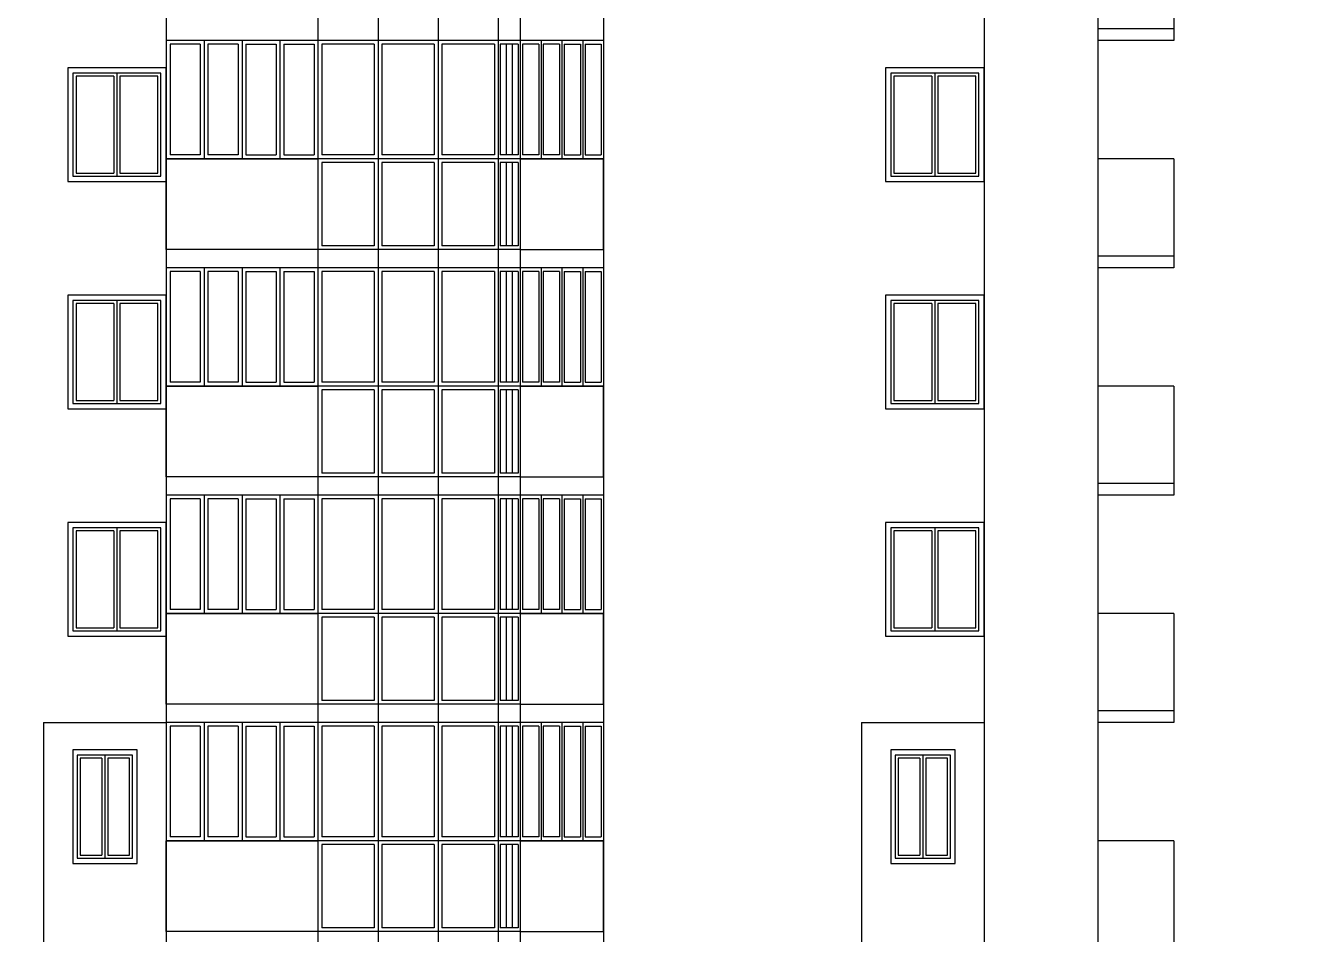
# Model space of a CAD drawing. Header units: inches. Extents: x -634 to 3638, y -6930911 to 5552.
# Drawn here: x 1302.72 to 1318.99, y 3495.46 to 3507.14 of the extents above; entities that cross this region are included whole.
import ezdxf

# ---------------------------------------------------------------- set-up
doc = ezdxf.new("R2010")
doc.units = ezdxf.units.IN
doc.header["$MEASUREMENT"] = 0
doc.linetypes.add('Dashed', pattern=[1128.888893, 564.444447, -564.444447])
for name, color, linetype, lineweight in [('ELEV', 134, 'Continuous', 18), ('фасады', 7, 'Continuous', 30), ('фасады2', 7, 'Continuous', 25)]:
    doc.layers.add(name, color=color, linetype=linetype, lineweight=lineweight)

msp = doc.modelspace()

# ---------------------------------------------------------------- hatches: boundary and pattern name
at = {"layer": 'ELEV', "linetype": 'Continuous'}
h = msp.add_hatch(dxfattribs=at)
h.set_pattern_fill('ANSI31', color=256, scale=0.01044, style=0)
h.set_pattern_definition([(45, (1262.311104, 3366.587935), (-0.02343928418428, 0.02343928418428), [])])
edge = h.paths.add_edge_path()
edge.add_ellipse((1445.78234, 3471.96182), major_axis=(0, 6932302.83262), ratio=0.00000001506, start_angle=89.999976115149, end_angle=270.000023884851)
edge.add_line((1445.67794, 3474.85168), (1445.67794, 3528.48347))
edge.add_line((1445.67794, 3528.48347), (1445.88675, 3528.48347))
edge.add_line((1445.88675, 3528.48347), (1445.88675, 3474.85168))

# ---------------------------------------------------------------- linework, layer by layer
at = {"layer": 'фасады', "color": 7, "ltscale": 100}
for p, q in [((1302.95014, 3498.18181), (1304.5239, 3498.18181)), ((1313.45255, 3498.18181), (1315.02631, 3498.18181))]:
    msp.add_line(p, q, dxfattribs=at)
for points in [[(1304.5239, 3522.84413), (1304.5239, 3504.02135)], [(1308.78676, 3522.84413), (1308.78676, 3504.02135)], [(1310.13959, 3522.84413), (1310.13959, 3504.02135)], [(1304.5239, 3504.02135), (1304.5239, 3483.58297)], [(1308.78676, 3504.02135), (1308.78676, 3483.58297)], [(1310.13959, 3504.02135), (1310.13959, 3483.58297)]]:
    msp.add_lwpolyline(points, dxfattribs=at)
at = {"layer": 'фасады', "color": 7, "linetype": 'Dashed', "ltscale": 100}
for points in [[(1315.02631, 3509.86089), (1315.02631, 3506.94112)], [(1316.48619, 3509.86089), (1316.48619, 3506.94112)], [(1317.45945, 3508.34261), (1317.45945, 3506.94112)], [(1315.02631, 3506.94112), (1315.02631, 3504.02135)], [(1316.48619, 3507.09684), (1317.45945, 3507.09684), (1317.45945, 3506.94112), (1316.48619, 3506.94112)], [(1316.48619, 3506.94112), (1316.48619, 3504.02135)], [(1317.45945, 3505.42284), (1316.48619, 3505.42284)], [(1317.45945, 3505.42284), (1317.45945, 3504.02135)], [(1316.48619, 3504.17707), (1317.45945, 3504.17707), (1317.45945, 3504.02135), (1316.48619, 3504.02135)], [(1315.02631, 3504.02135), (1315.02631, 3501.10158)], [(1316.48619, 3504.02135), (1316.48619, 3501.10158)], [(1317.45945, 3502.50307), (1316.48619, 3502.50307)], [(1317.45945, 3502.50307), (1317.45945, 3501.10158)], [(1316.48619, 3501.2573), (1317.45945, 3501.2573), (1317.45945, 3501.10158), (1316.48619, 3501.10158)], [(1315.02631, 3501.10158), (1315.02631, 3498.18181)], [(1316.48619, 3501.10158), (1316.48619, 3498.18181)], [(1317.45945, 3499.5833), (1316.48619, 3499.5833)], [(1317.45945, 3499.5833), (1317.45945, 3498.18181)], [(1316.48619, 3498.33753), (1317.45945, 3498.33753), (1317.45945, 3498.18181), (1316.48619, 3498.18181)], [(1302.95014, 3498.18181), (1302.95014, 3495.26204)], [(1313.45255, 3498.18181), (1313.45255, 3495.26204)], [(1315.02631, 3498.18181), (1315.02631, 3495.26204)], [(1316.48619, 3498.18181), (1316.48619, 3495.26204)], [(1317.45945, 3496.66353), (1316.48619, 3496.66353)], [(1317.45945, 3496.66353), (1317.45945, 3495.26204)]]:
    msp.add_lwpolyline(points, dxfattribs=at)
at = {"layer": 'фасады', "color": 7, "ltscale": 100}
for points in [[(1304.5239, 3505.42284), (1306.47041, 3505.42284), (1306.47041, 3504.25493), (1304.5239, 3504.25493)], [(1310.13959, 3505.42284), (1309.069, 3505.42284), (1309.069, 3504.25493), (1310.13959, 3504.25493)], [(1304.5239, 3502.50307), (1306.47041, 3502.50307), (1306.47041, 3501.33516), (1304.5239, 3501.33516)], [(1310.13959, 3502.50307), (1309.069, 3502.50307), (1309.069, 3501.33516), (1310.13959, 3501.33516)], [(1304.5239, 3499.5833), (1306.47041, 3499.5833), (1306.47041, 3498.41539), (1304.5239, 3498.41539)], [(1310.13959, 3499.5833), (1309.069, 3499.5833), (1309.069, 3498.41539), (1310.13959, 3498.41539)], [(1304.5239, 3496.66353), (1306.47041, 3496.66353), (1306.47041, 3495.49562), (1304.5239, 3495.49562)], [(1310.13959, 3496.66353), (1309.069, 3496.66353), (1309.069, 3495.49562), (1310.13959, 3495.49562)]]:
    msp.add_lwpolyline(points, close=True, dxfattribs=at)
at = {"layer": 'фасады2', "color": 7, "ltscale": 100}
for p, q in [((1304.45577, 3506.52262), (1303.32679, 3506.52262)), ((1303.32679, 3506.52262), (1303.32679, 3505.19899)), ((1303.85235, 3506.48369), (1303.36572, 3506.48369)), ((1303.36572, 3506.48369), (1303.36572, 3505.23792)), ((1304.41684, 3506.48369), (1303.93021, 3506.48369)), ((1304.41684, 3505.23792), (1304.41684, 3506.48369)), ((1304.45577, 3505.19899), (1304.45577, 3506.52262)), ((1314.95818, 3506.52262), (1313.8292, 3506.52262)), ((1313.8292, 3506.52262), (1313.8292, 3505.19899)), ((1314.35476, 3506.48369), (1313.86813, 3506.48369)), ((1313.86813, 3506.48369), (1313.86813, 3505.23792)), ((1314.91925, 3506.48369), (1314.43262, 3506.48369)), ((1314.91925, 3505.23792), (1314.91925, 3506.48369)), ((1314.95818, 3505.19899), (1314.95818, 3506.52262)), ((1304.5239, 3505.42284), (1306.47041, 3505.42284)), ((1304.5239, 3505.42284), (1306.47041, 3505.42284)), ((1304.5239, 3505.42284), (1306.47041, 3505.42284)), ((1309.069, 3505.42284), (1310.13959, 3505.42284)), ((1309.069, 3505.42284), (1310.13959, 3505.42284)), ((1309.069, 3505.42284), (1310.13959, 3505.42284)), ((1303.32679, 3505.19899), (1304.45577, 3505.19899)), ((1303.36572, 3505.23792), (1303.85235, 3505.23792)), ((1303.93021, 3505.23792), (1304.41684, 3505.23792)), ((1313.8292, 3505.19899), (1314.95818, 3505.19899)), ((1313.86813, 3505.23792), (1314.35476, 3505.23792)), ((1314.43262, 3505.23792), (1314.91925, 3505.23792)), ((1304.45577, 3503.60285), (1303.32679, 3503.60285)), ((1303.32679, 3503.60285), (1303.32679, 3502.27922)), ((1303.85235, 3503.56392), (1303.36572, 3503.56392)), ((1303.36572, 3503.56392), (1303.36572, 3502.31815)), ((1304.41684, 3503.56392), (1303.93021, 3503.56392)), ((1304.41684, 3502.31815), (1304.41684, 3503.56392)), ((1304.45577, 3502.27922), (1304.45577, 3503.60285)), ((1314.95818, 3503.60285), (1313.8292, 3503.60285)), ((1313.8292, 3503.60285), (1313.8292, 3502.27922)), ((1314.35476, 3503.56392), (1313.86813, 3503.56392)), ((1313.86813, 3503.56392), (1313.86813, 3502.31815)), ((1314.91925, 3503.56392), (1314.43262, 3503.56392)), ((1314.91925, 3502.31815), (1314.91925, 3503.56392)), ((1314.95818, 3502.27922), (1314.95818, 3503.60285)), ((1304.5239, 3502.50307), (1306.47041, 3502.50307)), ((1304.5239, 3502.50307), (1306.47041, 3502.50307)), ((1304.5239, 3502.50307), (1306.47041, 3502.50307)), ((1309.069, 3502.50307), (1310.13959, 3502.50307)), ((1309.069, 3502.50307), (1310.13959, 3502.50307)), ((1309.069, 3502.50307), (1310.13959, 3502.50307)), ((1303.32679, 3502.27922), (1304.45577, 3502.27922)), ((1303.36572, 3502.31815), (1303.85235, 3502.31815)), ((1303.93021, 3502.31815), (1304.41684, 3502.31815)), ((1313.8292, 3502.27922), (1314.95818, 3502.27922)), ((1313.86813, 3502.31815), (1314.35476, 3502.31815)), ((1314.43262, 3502.31815), (1314.91925, 3502.31815)), ((1304.45577, 3500.68308), (1303.32679, 3500.68308)), ((1303.32679, 3500.68308), (1303.32679, 3499.35945)), ((1303.85235, 3500.64415), (1303.36572, 3500.64415)), ((1303.36572, 3500.64415), (1303.36572, 3499.39838)), ((1304.41684, 3500.64415), (1303.93021, 3500.64415)), ((1304.41684, 3499.39838), (1304.41684, 3500.64415)), ((1304.45577, 3499.35945), (1304.45577, 3500.68308)), ((1314.95818, 3500.68308), (1313.8292, 3500.68308)), ((1313.8292, 3500.68308), (1313.8292, 3499.35945)), ((1314.35476, 3500.64415), (1313.86813, 3500.64415)), ((1313.86813, 3500.64415), (1313.86813, 3499.39838)), ((1314.91925, 3500.64415), (1314.43262, 3500.64415)), ((1314.91925, 3499.39838), (1314.91925, 3500.64415)), ((1314.95818, 3499.35945), (1314.95818, 3500.68308)), ((1304.5239, 3499.5833), (1306.47041, 3499.5833)), ((1304.5239, 3499.5833), (1306.47041, 3499.5833)), ((1304.5239, 3499.5833), (1306.47041, 3499.5833)), ((1309.069, 3499.5833), (1310.13959, 3499.5833)), ((1309.069, 3499.5833), (1310.13959, 3499.5833)), ((1309.069, 3499.5833), (1310.13959, 3499.5833)), ((1303.32679, 3499.35945), (1304.45577, 3499.35945)), ((1303.36572, 3499.39838), (1303.85235, 3499.39838)), ((1303.93021, 3499.39838), (1304.41684, 3499.39838)), ((1313.8292, 3499.35945), (1314.95818, 3499.35945)), ((1313.86813, 3499.39838), (1314.35476, 3499.39838)), ((1314.43262, 3499.39838), (1314.91925, 3499.39838)), ((1303.38178, 3497.76331), (1303.38178, 3496.43968)), ((1304.09226, 3497.76331), (1303.38178, 3497.76331)), ((1303.42071, 3497.72438), (1303.42071, 3496.47861)), ((1303.69809, 3497.72438), (1303.42071, 3497.72438)), ((1304.05333, 3497.72438), (1303.77595, 3497.72438)), ((1304.05333, 3496.47861), (1304.05333, 3497.72438)), ((1304.09226, 3496.43968), (1304.09226, 3497.76331)), ((1313.88419, 3497.76331), (1313.88419, 3496.43968)), ((1314.59467, 3497.76331), (1313.88419, 3497.76331)), ((1313.92312, 3497.72438), (1313.92312, 3496.47861)), ((1314.2005, 3497.72438), (1313.92312, 3497.72438)), ((1314.55574, 3497.72438), (1314.27836, 3497.72438)), ((1314.55574, 3496.47861), (1314.55574, 3497.72438)), ((1314.59467, 3496.43968), (1314.59467, 3497.76331)), ((1304.5239, 3496.66353), (1306.47041, 3496.66353)), ((1304.5239, 3496.66353), (1306.47041, 3496.66353)), ((1309.069, 3496.66353), (1310.13959, 3496.66353)), ((1309.069, 3496.66353), (1310.13959, 3496.66353)), ((1303.38178, 3496.43968), (1304.09226, 3496.43968)), ((1303.42071, 3496.47861), (1303.69809, 3496.47861)), ((1303.77595, 3496.47861), (1304.05333, 3496.47861)), ((1313.88419, 3496.43968), (1314.59467, 3496.43968)), ((1313.92312, 3496.47861), (1314.2005, 3496.47861)), ((1314.27836, 3496.47861), (1314.55574, 3496.47861))]:
    msp.add_line(p, q, dxfattribs=at)
at = {"layer": 'фасады2', "color": 7, "linetype": 'Dashed', "ltscale": 100}
for points in [[(1304.5239, 3509.86089), (1304.5239, 3506.94112)], [(1304.5239, 3509.86089), (1304.5239, 3506.94112)], [(1304.5239, 3509.86089), (1304.5239, 3506.94112)], [(1306.47041, 3509.86089), (1306.47041, 3506.94112)], [(1306.47041, 3509.86089), (1306.47041, 3506.94112)], [(1306.47041, 3509.86089), (1306.47041, 3506.94112)], [(1307.24318, 3509.86089), (1307.24318, 3506.94112)], [(1308.01497, 3509.86089), (1308.01497, 3506.94112)], [(1308.78676, 3509.86089), (1308.78676, 3506.94112)], [(1308.78676, 3509.86089), (1308.78676, 3506.94112)], [(1308.78676, 3509.86089), (1308.78676, 3506.94112)], [(1309.069, 3509.86089), (1309.069, 3506.94112)], [(1309.069, 3509.86089), (1309.069, 3506.94112)], [(1309.069, 3509.86089), (1309.069, 3506.94112)], [(1310.13959, 3509.86089), (1310.13959, 3506.94112)], [(1310.13959, 3509.86089), (1310.13959, 3506.94112)], [(1310.13959, 3509.86089), (1310.13959, 3506.94112)], [(1304.5239, 3506.94112), (1304.5239, 3504.02135)], [(1304.5239, 3506.94112), (1304.5239, 3504.02135)], [(1304.5239, 3506.94112), (1304.5239, 3504.02135)], [(1310.13959, 3506.94112), (1304.5239, 3506.94112)], [(1310.13959, 3506.94112), (1304.5239, 3506.94112)], [(1305.01052, 3506.94112), (1305.01052, 3505.42284)], [(1305.49715, 3506.94112), (1305.49715, 3505.42284)], [(1305.98378, 3506.94112), (1305.98378, 3505.42284)], [(1306.47041, 3506.94112), (1306.47041, 3504.02135)], [(1306.47041, 3506.94112), (1306.47041, 3504.02135)], [(1306.47041, 3506.94112), (1306.47041, 3504.02135)], [(1307.24318, 3506.94112), (1307.24318, 3504.02135)], [(1308.01497, 3506.94112), (1308.01497, 3504.02135)], [(1308.78676, 3506.94112), (1308.78676, 3504.02135)], [(1308.78676, 3506.94112), (1308.78676, 3504.02135)], [(1308.78676, 3506.94112), (1308.78676, 3504.02135)], [(1309.069, 3506.94112), (1309.069, 3504.02135)], [(1309.069, 3506.94112), (1309.069, 3504.02135)], [(1309.069, 3506.94112), (1309.069, 3504.02135)], [(1309.33665, 3506.94112), (1309.33665, 3505.42284)], [(1309.6043, 3506.94112), (1309.6043, 3505.42284)], [(1309.87194, 3506.94112), (1309.87194, 3505.42284)], [(1310.13959, 3506.94112), (1310.13959, 3504.02135)], [(1310.13959, 3506.94112), (1310.13959, 3504.02135)], [(1310.13959, 3506.94112), (1310.13959, 3504.02135)], [(1304.96186, 3506.89246), (1304.57256, 3506.89246)], [(1304.96186, 3506.89246), (1304.96186, 3505.4715)], [(1305.05919, 3506.89246), (1305.05919, 3505.4715)], [(1305.44849, 3506.89246), (1305.05919, 3506.89246)], [(1305.44849, 3506.89246), (1305.44849, 3505.4715)], [(1305.54582, 3506.89246), (1305.54582, 3505.4715)], [(1305.54582, 3506.89246), (1305.93512, 3506.89246)], [(1305.93512, 3506.89246), (1305.93512, 3505.4715)], [(1306.03244, 3506.89246), (1306.03244, 3505.4715)], [(1306.03244, 3506.89246), (1306.42175, 3506.89246)], [(1307.19451, 3506.89246), (1306.52005, 3506.89246)], [(1307.9663, 3506.89246), (1307.29184, 3506.89246)], [(1308.7381, 3506.89246), (1308.06363, 3506.89246)], [(1309.04467, 3506.89246), (1308.81109, 3506.89246)], [(1309.0982, 3506.89246), (1309.0982, 3505.4715)], [(1309.30745, 3506.89246), (1309.0982, 3506.89246)], [(1309.30745, 3506.89246), (1309.30745, 3505.4715)], [(1309.36585, 3506.89246), (1309.36585, 3505.4715)], [(1309.5751, 3506.89246), (1309.36585, 3506.89246)], [(1309.5751, 3506.89246), (1309.5751, 3505.4715)], [(1309.63349, 3506.89246), (1309.63349, 3505.4715)], [(1309.63349, 3506.89246), (1309.84274, 3506.89246)], [(1309.84274, 3506.89246), (1309.84274, 3505.4715)], [(1309.90114, 3506.89246), (1309.90114, 3505.4715)], [(1309.90114, 3506.89246), (1310.11039, 3506.89246)], [(1310.11039, 3506.89246), (1310.11039, 3505.4715)], [(1304.96186, 3505.4715), (1304.57256, 3505.4715)], [(1305.44849, 3505.4715), (1305.05919, 3505.4715)], [(1305.54582, 3505.4715), (1305.93512, 3505.4715)], [(1306.03244, 3505.4715), (1306.42175, 3505.4715)], [(1307.19451, 3505.4715), (1306.52005, 3505.4715)], [(1307.9663, 3505.4715), (1307.29184, 3505.4715)], [(1308.7381, 3505.4715), (1308.06363, 3505.4715)], [(1309.04467, 3505.4715), (1308.81109, 3505.4715)], [(1309.30745, 3505.4715), (1309.0982, 3505.4715)], [(1309.5751, 3505.4715), (1309.36585, 3505.4715)], [(1309.63349, 3505.4715), (1309.84274, 3505.4715)], [(1309.90114, 3505.4715), (1310.11039, 3505.4715)], [(1310.13959, 3505.42284), (1304.5239, 3505.42284)], [(1310.13959, 3505.42284), (1304.5239, 3505.42284)], [(1307.19451, 3505.37418), (1306.52005, 3505.37418)], [(1307.9663, 3505.37418), (1307.29184, 3505.37418)], [(1308.7381, 3505.37418), (1308.06363, 3505.37418)], [(1309.04467, 3505.37418), (1308.81109, 3505.37418)], [(1309.069, 3504.25493), (1306.47041, 3504.25493)], [(1307.19451, 3504.3036), (1306.52005, 3504.3036)], [(1307.9663, 3504.3036), (1307.29184, 3504.3036)], [(1308.7381, 3504.3036), (1308.06363, 3504.3036)], [(1309.04467, 3504.3036), (1308.81109, 3504.3036)], [(1304.5239, 3504.02135), (1304.5239, 3501.10158)], [(1304.5239, 3504.02135), (1304.5239, 3501.10158)], [(1304.5239, 3504.02135), (1304.5239, 3501.10158)], [(1310.13959, 3504.02135), (1304.5239, 3504.02135)], [(1310.13959, 3504.02135), (1304.5239, 3504.02135)], [(1310.13959, 3504.02135), (1304.5239, 3504.02135)], [(1310.13959, 3504.02135), (1304.5239, 3504.02135)], [(1305.01052, 3504.02135), (1305.01052, 3502.50307)], [(1305.49715, 3504.02135), (1305.49715, 3502.50307)], [(1305.98378, 3504.02135), (1305.98378, 3502.50307)], [(1306.47041, 3504.02135), (1306.47041, 3501.10158)], [(1306.47041, 3504.02135), (1306.47041, 3501.10158)], [(1306.47041, 3504.02135), (1306.47041, 3501.10158)], [(1307.24318, 3504.02135), (1307.24318, 3501.10158)], [(1308.01497, 3504.02135), (1308.01497, 3501.10158)], [(1308.78676, 3504.02135), (1308.78676, 3501.10158)], [(1308.78676, 3504.02135), (1308.78676, 3501.10158)], [(1308.78676, 3504.02135), (1308.78676, 3501.10158)], [(1309.069, 3504.02135), (1309.069, 3501.10158)], [(1309.069, 3504.02135), (1309.069, 3501.10158)], [(1309.069, 3504.02135), (1309.069, 3501.10158)], [(1309.33665, 3504.02135), (1309.33665, 3502.50307)], [(1309.6043, 3504.02135), (1309.6043, 3502.50307)], [(1309.87194, 3504.02135), (1309.87194, 3502.50307)], [(1310.13959, 3504.02135), (1310.13959, 3501.10158)], [(1310.13959, 3504.02135), (1310.13959, 3501.10158)], [(1310.13959, 3504.02135), (1310.13959, 3501.10158)], [(1304.96186, 3503.97269), (1304.57256, 3503.97269)], [(1304.96186, 3503.97269), (1304.57256, 3503.97269)], [(1304.96186, 3503.97269), (1304.96186, 3502.55173)], [(1305.05919, 3503.97269), (1305.05919, 3502.55173)], [(1305.44849, 3503.97269), (1305.05919, 3503.97269)], [(1305.44849, 3503.97269), (1305.05919, 3503.97269)], [(1305.44849, 3503.97269), (1305.44849, 3502.55173)], [(1305.54582, 3503.97269), (1305.54582, 3502.55173)], [(1305.54582, 3503.97269), (1305.93512, 3503.97269)], [(1305.54582, 3503.97269), (1305.93512, 3503.97269)], [(1305.93512, 3503.97269), (1305.93512, 3502.55173)], [(1306.03244, 3503.97269), (1306.03244, 3502.55173)], [(1306.03244, 3503.97269), (1306.42175, 3503.97269)], [(1306.03244, 3503.97269), (1306.42175, 3503.97269)], [(1307.19451, 3503.97269), (1306.52005, 3503.97269)], [(1307.19451, 3503.97269), (1306.52005, 3503.97269)], [(1307.9663, 3503.97269), (1307.29184, 3503.97269)], [(1307.9663, 3503.97269), (1307.29184, 3503.97269)], [(1308.7381, 3503.97269), (1308.06363, 3503.97269)], [(1308.7381, 3503.97269), (1308.06363, 3503.97269)], [(1309.04467, 3503.97269), (1308.81109, 3503.97269)], [(1309.04467, 3503.97269), (1308.81109, 3503.97269)], [(1309.0982, 3503.97269), (1309.0982, 3502.55173)], [(1309.30745, 3503.97269), (1309.0982, 3503.97269)], [(1309.30745, 3503.97269), (1309.0982, 3503.97269)], [(1309.30745, 3503.97269), (1309.30745, 3502.55173)], [(1309.36585, 3503.97269), (1309.36585, 3502.55173)], [(1309.5751, 3503.97269), (1309.36585, 3503.97269)], [(1309.5751, 3503.97269), (1309.36585, 3503.97269)], [(1309.5751, 3503.97269), (1309.5751, 3502.55173)], [(1309.63349, 3503.97269), (1309.63349, 3502.55173)], [(1309.63349, 3503.97269), (1309.84274, 3503.97269)], [(1309.63349, 3503.97269), (1309.84274, 3503.97269)], [(1309.84274, 3503.97269), (1309.84274, 3502.55173)], [(1309.90114, 3503.97269), (1309.90114, 3502.55173)], [(1309.90114, 3503.97269), (1310.11039, 3503.97269)], [(1309.90114, 3503.97269), (1310.11039, 3503.97269)], [(1310.11039, 3503.97269), (1310.11039, 3502.55173)], [(1304.96186, 3502.55173), (1304.57256, 3502.55173)], [(1305.44849, 3502.55173), (1305.05919, 3502.55173)], [(1305.54582, 3502.55173), (1305.93512, 3502.55173)], [(1306.03244, 3502.55173), (1306.42175, 3502.55173)], [(1307.19451, 3502.55173), (1306.52005, 3502.55173)], [(1307.9663, 3502.55173), (1307.29184, 3502.55173)], [(1308.7381, 3502.55173), (1308.06363, 3502.55173)], [(1309.04467, 3502.55173), (1308.81109, 3502.55173)], [(1309.30745, 3502.55173), (1309.0982, 3502.55173)], [(1309.5751, 3502.55173), (1309.36585, 3502.55173)], [(1309.63349, 3502.55173), (1309.84274, 3502.55173)], [(1309.90114, 3502.55173), (1310.11039, 3502.55173)], [(1310.13959, 3502.50307), (1304.5239, 3502.50307)], [(1310.13959, 3502.50307), (1304.5239, 3502.50307)], [(1307.19451, 3502.45441), (1306.52005, 3502.45441)], [(1307.9663, 3502.45441), (1307.29184, 3502.45441)], [(1308.7381, 3502.45441), (1308.06363, 3502.45441)], [(1309.04467, 3502.45441), (1308.81109, 3502.45441)], [(1309.069, 3501.33516), (1306.47041, 3501.33516)], [(1307.19451, 3501.38383), (1306.52005, 3501.38383)], [(1307.9663, 3501.38383), (1307.29184, 3501.38383)], [(1308.7381, 3501.38383), (1308.06363, 3501.38383)], [(1309.04467, 3501.38383), (1308.81109, 3501.38383)], [(1304.5239, 3501.10158), (1304.5239, 3498.18181)], [(1304.5239, 3501.10158), (1304.5239, 3498.18181)], [(1304.5239, 3501.10158), (1304.5239, 3498.18181)], [(1310.13959, 3501.10158), (1304.5239, 3501.10158)], [(1310.13959, 3501.10158), (1304.5239, 3501.10158)], [(1305.01052, 3501.10158), (1305.01052, 3499.5833)], [(1305.49715, 3501.10158), (1305.49715, 3499.5833)], [(1305.98378, 3501.10158), (1305.98378, 3499.5833)], [(1306.47041, 3501.10158), (1306.47041, 3498.18181)], [(1306.47041, 3501.10158), (1306.47041, 3498.18181)], [(1306.47041, 3501.10158), (1306.47041, 3498.18181)], [(1307.24318, 3501.10158), (1307.24318, 3498.18181)], [(1308.01497, 3501.10158), (1308.01497, 3498.18181)], [(1308.78676, 3501.10158), (1308.78676, 3498.18181)], [(1308.78676, 3501.10158), (1308.78676, 3498.18181)], [(1308.78676, 3501.10158), (1308.78676, 3498.18181)], [(1309.069, 3501.10158), (1309.069, 3498.18181)], [(1309.069, 3501.10158), (1309.069, 3498.18181)], [(1309.069, 3501.10158), (1309.069, 3498.18181)], [(1309.33665, 3501.10158), (1309.33665, 3499.5833)], [(1309.6043, 3501.10158), (1309.6043, 3499.5833)], [(1309.87194, 3501.10158), (1309.87194, 3499.5833)], [(1310.13959, 3501.10158), (1310.13959, 3498.18181)], [(1310.13959, 3501.10158), (1310.13959, 3498.18181)], [(1310.13959, 3501.10158), (1310.13959, 3498.18181)], [(1304.96186, 3501.05292), (1304.57256, 3501.05292)], [(1304.96186, 3501.05292), (1304.96186, 3499.63196)], [(1305.05919, 3501.05292), (1305.05919, 3499.63196)], [(1305.44849, 3501.05292), (1305.05919, 3501.05292)], [(1305.44849, 3501.05292), (1305.44849, 3499.63196)], [(1305.54582, 3501.05292), (1305.54582, 3499.63196)], [(1305.54582, 3501.05292), (1305.93512, 3501.05292)], [(1305.93512, 3501.05292), (1305.93512, 3499.63196)], [(1306.03244, 3501.05292), (1306.03244, 3499.63196)], [(1306.03244, 3501.05292), (1306.42175, 3501.05292)], [(1307.19451, 3501.05292), (1306.52005, 3501.05292)], [(1307.9663, 3501.05292), (1307.29184, 3501.05292)], [(1308.7381, 3501.05292), (1308.06363, 3501.05292)], [(1309.04467, 3501.05292), (1308.81109, 3501.05292)], [(1309.0982, 3501.05292), (1309.0982, 3499.63196)], [(1309.30745, 3501.05292), (1309.0982, 3501.05292)], [(1309.30745, 3501.05292), (1309.30745, 3499.63196)], [(1309.36585, 3501.05292), (1309.36585, 3499.63196)], [(1309.5751, 3501.05292), (1309.36585, 3501.05292)], [(1309.5751, 3501.05292), (1309.5751, 3499.63196)], [(1309.63349, 3501.05292), (1309.63349, 3499.63196)], [(1309.63349, 3501.05292), (1309.84274, 3501.05292)], [(1309.84274, 3501.05292), (1309.84274, 3499.63196)], [(1309.90114, 3501.05292), (1309.90114, 3499.63196)], [(1309.90114, 3501.05292), (1310.11039, 3501.05292)], [(1310.11039, 3501.05292), (1310.11039, 3499.63196)], [(1304.96186, 3499.63196), (1304.57256, 3499.63196)], [(1305.44849, 3499.63196), (1305.05919, 3499.63196)], [(1305.54582, 3499.63196), (1305.93512, 3499.63196)], [(1306.03244, 3499.63196), (1306.42175, 3499.63196)], [(1307.19451, 3499.63196), (1306.52005, 3499.63196)], [(1307.9663, 3499.63196), (1307.29184, 3499.63196)], [(1308.7381, 3499.63196), (1308.06363, 3499.63196)], [(1309.04467, 3499.63196), (1308.81109, 3499.63196)], [(1309.30745, 3499.63196), (1309.0982, 3499.63196)], [(1309.5751, 3499.63196), (1309.36585, 3499.63196)], [(1309.63349, 3499.63196), (1309.84274, 3499.63196)], [(1309.90114, 3499.63196), (1310.11039, 3499.63196)], [(1310.13959, 3499.5833), (1304.5239, 3499.5833)], [(1310.13959, 3499.5833), (1304.5239, 3499.5833)], [(1307.19451, 3499.53464), (1306.52005, 3499.53464)], [(1307.9663, 3499.53464), (1307.29184, 3499.53464)], [(1308.7381, 3499.53464), (1308.06363, 3499.53464)], [(1309.04467, 3499.53464), (1308.81109, 3499.53464)], [(1309.069, 3498.41539), (1306.47041, 3498.41539)], [(1307.19451, 3498.46406), (1306.52005, 3498.46406)], [(1307.9663, 3498.46406), (1307.29184, 3498.46406)], [(1308.7381, 3498.46406), (1308.06363, 3498.46406)], [(1309.04467, 3498.46406), (1308.81109, 3498.46406)], [(1304.5239, 3498.18181), (1304.5239, 3495.26204)], [(1304.5239, 3498.18181), (1304.5239, 3495.26204)], [(1310.13959, 3498.18181), (1304.5239, 3498.18181)], [(1310.13959, 3498.18181), (1304.5239, 3498.18181)], [(1305.01052, 3498.18181), (1305.01052, 3496.66353)], [(1305.49715, 3498.18181), (1305.49715, 3496.66353)], [(1305.98378, 3498.18181), (1305.98378, 3496.66353)], [(1306.47041, 3498.18181), (1306.47041, 3495.26204)], [(1306.47041, 3498.18181), (1306.47041, 3495.26204)], [(1307.24318, 3498.18181), (1307.24318, 3495.26204)], [(1308.01497, 3498.18181), (1308.01497, 3495.26204)], [(1308.78676, 3498.18181), (1308.78676, 3495.26204)], [(1308.78676, 3498.18181), (1308.78676, 3495.26204)], [(1309.069, 3498.18181), (1309.069, 3495.26204)], [(1309.069, 3498.18181), (1309.069, 3495.26204)], [(1309.33665, 3498.18181), (1309.33665, 3496.66353)], [(1309.6043, 3498.18181), (1309.6043, 3496.66353)], [(1309.87194, 3498.18181), (1309.87194, 3496.66353)], [(1310.13959, 3498.18181), (1310.13959, 3495.26204)], [(1310.13959, 3498.18181), (1310.13959, 3495.26204)], [(1304.96186, 3498.13315), (1304.57256, 3498.13315)], [(1304.96186, 3498.13315), (1304.96186, 3496.7122)], [(1305.05919, 3498.13315), (1305.05919, 3496.7122)], [(1305.44849, 3498.13315), (1305.05919, 3498.13315)], [(1305.44849, 3498.13315), (1305.44849, 3496.7122)], [(1305.54582, 3498.13315), (1305.54582, 3496.7122)], [(1305.54582, 3498.13315), (1305.93512, 3498.13315)], [(1305.93512, 3498.13315), (1305.93512, 3496.7122)], [(1306.03244, 3498.13315), (1306.03244, 3496.7122)], [(1306.03244, 3498.13315), (1306.42175, 3498.13315)], [(1307.19451, 3498.13315), (1306.52005, 3498.13315)], [(1307.9663, 3498.13315), (1307.29184, 3498.13315)], [(1308.7381, 3498.13315), (1308.06363, 3498.13315)], [(1309.04467, 3498.13315), (1308.81109, 3498.13315)], [(1309.0982, 3498.13315), (1309.0982, 3496.7122)], [(1309.30745, 3498.13315), (1309.0982, 3498.13315)], [(1309.30745, 3498.13315), (1309.30745, 3496.7122)], [(1309.36585, 3498.13315), (1309.36585, 3496.7122)], [(1309.5751, 3498.13315), (1309.36585, 3498.13315)], [(1309.5751, 3498.13315), (1309.5751, 3496.7122)], [(1309.63349, 3498.13315), (1309.63349, 3496.7122)], [(1309.63349, 3498.13315), (1309.84274, 3498.13315)], [(1309.84274, 3498.13315), (1309.84274, 3496.7122)], [(1309.90114, 3498.13315), (1309.90114, 3496.7122)], [(1309.90114, 3498.13315), (1310.11039, 3498.13315)], [(1310.11039, 3498.13315), (1310.11039, 3496.7122)], [(1304.96186, 3496.7122), (1304.57256, 3496.7122)], [(1305.44849, 3496.7122), (1305.05919, 3496.7122)], [(1305.54582, 3496.7122), (1305.93512, 3496.7122)], [(1306.03244, 3496.7122), (1306.42175, 3496.7122)], [(1307.19451, 3496.7122), (1306.52005, 3496.7122)], [(1307.9663, 3496.7122), (1307.29184, 3496.7122)], [(1308.7381, 3496.7122), (1308.06363, 3496.7122)], [(1309.04467, 3496.7122), (1308.81109, 3496.7122)], [(1309.30745, 3496.7122), (1309.0982, 3496.7122)], [(1309.5751, 3496.7122), (1309.36585, 3496.7122)], [(1309.63349, 3496.7122), (1309.84274, 3496.7122)], [(1309.90114, 3496.7122), (1310.11039, 3496.7122)], [(1310.13959, 3496.66353), (1304.5239, 3496.66353)], [(1310.13959, 3496.66353), (1304.5239, 3496.66353)], [(1307.19451, 3496.61487), (1306.52005, 3496.61487)], [(1307.9663, 3496.61487), (1307.29184, 3496.61487)], [(1308.7381, 3496.61487), (1308.06363, 3496.61487)], [(1309.04467, 3496.61487), (1308.81109, 3496.61487)], [(1309.069, 3495.49562), (1306.47041, 3495.49562)], [(1307.19451, 3495.54429), (1306.52005, 3495.54429)], [(1307.9663, 3495.54429), (1307.29184, 3495.54429)], [(1308.7381, 3495.54429), (1308.06363, 3495.54429)], [(1309.04467, 3495.54429), (1308.81109, 3495.54429)]]:
    msp.add_lwpolyline(points, dxfattribs=at)
at = {"layer": 'фасады2', "color": 7, "ltscale": 100}
for points in [[(1306.47041, 3509.86089), (1306.47041, 3506.94112)], [(1306.47041, 3506.94112), (1306.47041, 3504.02135)], [(1304.57256, 3506.89246), (1304.57256, 3505.4715)], [(1306.42175, 3506.89246), (1306.42175, 3505.4715)], [(1306.52005, 3506.89246), (1306.52005, 3505.4715)], [(1307.19451, 3506.89246), (1307.19451, 3505.4715)], [(1307.29184, 3506.89246), (1307.29184, 3505.4715)], [(1307.9663, 3506.89246), (1307.9663, 3505.4715)], [(1308.06363, 3506.89246), (1308.06363, 3505.4715)], [(1308.7381, 3506.89246), (1308.7381, 3505.4715)], [(1308.81109, 3506.89246), (1308.81109, 3505.4715)], [(1308.88895, 3506.89246), (1308.88895, 3505.4715)], [(1308.96681, 3506.89246), (1308.96681, 3505.4715)], [(1309.04467, 3506.89246), (1309.04467, 3505.4715)], [(1303.85235, 3506.48369), (1303.85235, 3505.23792)], [(1303.89128, 3506.52262), (1303.89128, 3505.19899)], [(1303.93021, 3506.48369), (1303.93021, 3505.23792)], [(1314.35476, 3506.48369), (1314.35476, 3505.23792)], [(1314.39369, 3506.52262), (1314.39369, 3505.19899)], [(1314.43262, 3506.48369), (1314.43262, 3505.23792)], [(1306.52005, 3505.37418), (1306.52005, 3504.3036)], [(1307.19451, 3505.37418), (1307.19451, 3504.3036)], [(1307.29184, 3505.37418), (1307.29184, 3504.3036)], [(1307.9663, 3505.37418), (1307.9663, 3504.3036)], [(1308.06363, 3505.37418), (1308.06363, 3504.3036)], [(1308.7381, 3505.37418), (1308.7381, 3504.3036)], [(1308.81109, 3505.37418), (1308.81109, 3504.3036)], [(1308.88895, 3505.37418), (1308.88895, 3504.3036)], [(1308.96681, 3505.37418), (1308.96681, 3504.3036)], [(1309.04467, 3505.37418), (1309.04467, 3504.3036)], [(1306.47041, 3504.02135), (1306.47041, 3501.10158)], [(1304.57256, 3503.97269), (1304.57256, 3502.55173)], [(1306.42175, 3503.97269), (1306.42175, 3502.55173)], [(1306.52005, 3503.97269), (1306.52005, 3502.55173)], [(1307.19451, 3503.97269), (1307.19451, 3502.55173)], [(1307.29184, 3503.97269), (1307.29184, 3502.55173)], [(1307.9663, 3503.97269), (1307.9663, 3502.55173)], [(1308.06363, 3503.97269), (1308.06363, 3502.55173)], [(1308.7381, 3503.97269), (1308.7381, 3502.55173)], [(1308.81109, 3503.97269), (1308.81109, 3502.55173)], [(1308.88895, 3503.97269), (1308.88895, 3502.55173)], [(1308.96681, 3503.97269), (1308.96681, 3502.55173)], [(1309.04467, 3503.97269), (1309.04467, 3502.55173)], [(1303.85235, 3503.56392), (1303.85235, 3502.31815)], [(1303.89128, 3503.60285), (1303.89128, 3502.27922)], [(1303.93021, 3503.56392), (1303.93021, 3502.31815)], [(1314.35476, 3503.56392), (1314.35476, 3502.31815)], [(1314.39369, 3503.60285), (1314.39369, 3502.27922)], [(1314.43262, 3503.56392), (1314.43262, 3502.31815)], [(1306.52005, 3502.45441), (1306.52005, 3501.38383)], [(1307.19451, 3502.45441), (1307.19451, 3501.38383)], [(1307.29184, 3502.45441), (1307.29184, 3501.38383)], [(1307.9663, 3502.45441), (1307.9663, 3501.38383)], [(1308.06363, 3502.45441), (1308.06363, 3501.38383)], [(1308.7381, 3502.45441), (1308.7381, 3501.38383)], [(1308.81109, 3502.45441), (1308.81109, 3501.38383)], [(1308.88895, 3502.45441), (1308.88895, 3501.38383)], [(1308.96681, 3502.45441), (1308.96681, 3501.38383)], [(1309.04467, 3502.45441), (1309.04467, 3501.38383)], [(1306.47041, 3501.10158), (1306.47041, 3498.18181)], [(1304.57256, 3501.05292), (1304.57256, 3499.63196)], [(1306.42175, 3501.05292), (1306.42175, 3499.63196)], [(1306.52005, 3501.05292), (1306.52005, 3499.63196)], [(1307.19451, 3501.05292), (1307.19451, 3499.63196)], [(1307.29184, 3501.05292), (1307.29184, 3499.63196)], [(1307.9663, 3501.05292), (1307.9663, 3499.63196)], [(1308.06363, 3501.05292), (1308.06363, 3499.63196)], [(1308.7381, 3501.05292), (1308.7381, 3499.63196)], [(1308.81109, 3501.05292), (1308.81109, 3499.63196)], [(1308.88895, 3501.05292), (1308.88895, 3499.63196)], [(1308.96681, 3501.05292), (1308.96681, 3499.63196)], [(1309.04467, 3501.05292), (1309.04467, 3499.63196)], [(1303.85235, 3500.64415), (1303.85235, 3499.39838)], [(1303.89128, 3500.68308), (1303.89128, 3499.35945)], [(1303.93021, 3500.64415), (1303.93021, 3499.39838)], [(1314.35476, 3500.64415), (1314.35476, 3499.39838)], [(1314.39369, 3500.68308), (1314.39369, 3499.35945)], [(1314.43262, 3500.64415), (1314.43262, 3499.39838)], [(1306.52005, 3499.53464), (1306.52005, 3498.46406)], [(1307.19451, 3499.53464), (1307.19451, 3498.46406)], [(1307.29184, 3499.53464), (1307.29184, 3498.46406)], [(1307.9663, 3499.53464), (1307.9663, 3498.46406)], [(1308.06363, 3499.53464), (1308.06363, 3498.46406)], [(1308.7381, 3499.53464), (1308.7381, 3498.46406)], [(1308.81109, 3499.53464), (1308.81109, 3498.46406)], [(1308.88895, 3499.53464), (1308.88895, 3498.46406)], [(1308.96681, 3499.53464), (1308.96681, 3498.46406)], [(1309.04467, 3499.53464), (1309.04467, 3498.46406)], [(1306.47041, 3498.18181), (1306.47041, 3495.26204)], [(1304.57256, 3498.13315), (1304.57256, 3496.7122)], [(1306.42175, 3498.13315), (1306.42175, 3496.7122)], [(1306.52005, 3498.13315), (1306.52005, 3496.7122)], [(1307.19451, 3498.13315), (1307.19451, 3496.7122)], [(1307.29184, 3498.13315), (1307.29184, 3496.7122)], [(1307.9663, 3498.13315), (1307.9663, 3496.7122)], [(1308.06363, 3498.13315), (1308.06363, 3496.7122)], [(1308.7381, 3498.13315), (1308.7381, 3496.7122)], [(1308.81109, 3498.13315), (1308.81109, 3496.7122)], [(1308.88895, 3498.13315), (1308.88895, 3496.7122)], [(1308.96681, 3498.13315), (1308.96681, 3496.7122)], [(1309.04467, 3498.13315), (1309.04467, 3496.7122)], [(1303.69809, 3497.72438), (1303.69809, 3496.47861)], [(1303.73702, 3497.76331), (1303.73702, 3496.43968)], [(1303.77595, 3497.72438), (1303.77595, 3496.47861)], [(1303.77595, 3497.72438), (1303.77595, 3496.47861)], [(1314.2005, 3497.72438), (1314.2005, 3496.47861)], [(1314.23943, 3497.76331), (1314.23943, 3496.43968)], [(1314.27836, 3497.72438), (1314.27836, 3496.47861)], [(1314.27836, 3497.72438), (1314.27836, 3496.47861)], [(1306.52005, 3496.61487), (1306.52005, 3495.54429)], [(1307.19451, 3496.61487), (1307.19451, 3495.54429)], [(1307.29184, 3496.61487), (1307.29184, 3495.54429)], [(1307.9663, 3496.61487), (1307.9663, 3495.54429)], [(1308.06363, 3496.61487), (1308.06363, 3495.54429)], [(1308.7381, 3496.61487), (1308.7381, 3495.54429)], [(1308.81109, 3496.61487), (1308.81109, 3495.54429)], [(1308.88895, 3496.61487), (1308.88895, 3495.54429)], [(1308.96681, 3496.61487), (1308.96681, 3495.54429)], [(1309.04467, 3496.61487), (1309.04467, 3495.54429)]]:
    msp.add_lwpolyline(points, dxfattribs=at)
for points in [[(1304.5239, 3506.59075), (1303.25866, 3506.59075), (1303.25866, 3505.13086), (1304.5239, 3505.13086)], [(1315.02631, 3506.59075), (1313.76107, 3506.59075), (1313.76107, 3505.13086), (1315.02631, 3505.13086)], [(1304.5239, 3503.67098), (1303.25866, 3503.67098), (1303.25866, 3502.21109), (1304.5239, 3502.21109)], [(1315.02631, 3503.67098), (1313.76107, 3503.67098), (1313.76107, 3502.21109), (1315.02631, 3502.21109)], [(1304.5239, 3500.75121), (1303.25866, 3500.75121), (1303.25866, 3499.29132), (1304.5239, 3499.29132)], [(1315.02631, 3500.75121), (1313.76107, 3500.75121), (1313.76107, 3499.29132), (1315.02631, 3499.29132)], [(1304.15065, 3497.83144), (1303.32338, 3497.83144), (1303.32338, 3496.37156), (1304.15065, 3496.37156)], [(1314.65306, 3497.83144), (1313.82579, 3497.83144), (1313.82579, 3496.37156), (1314.65306, 3496.37156)]]:
    msp.add_lwpolyline(points, close=True, dxfattribs=at)

doc.saveas('drawing.dxf')
